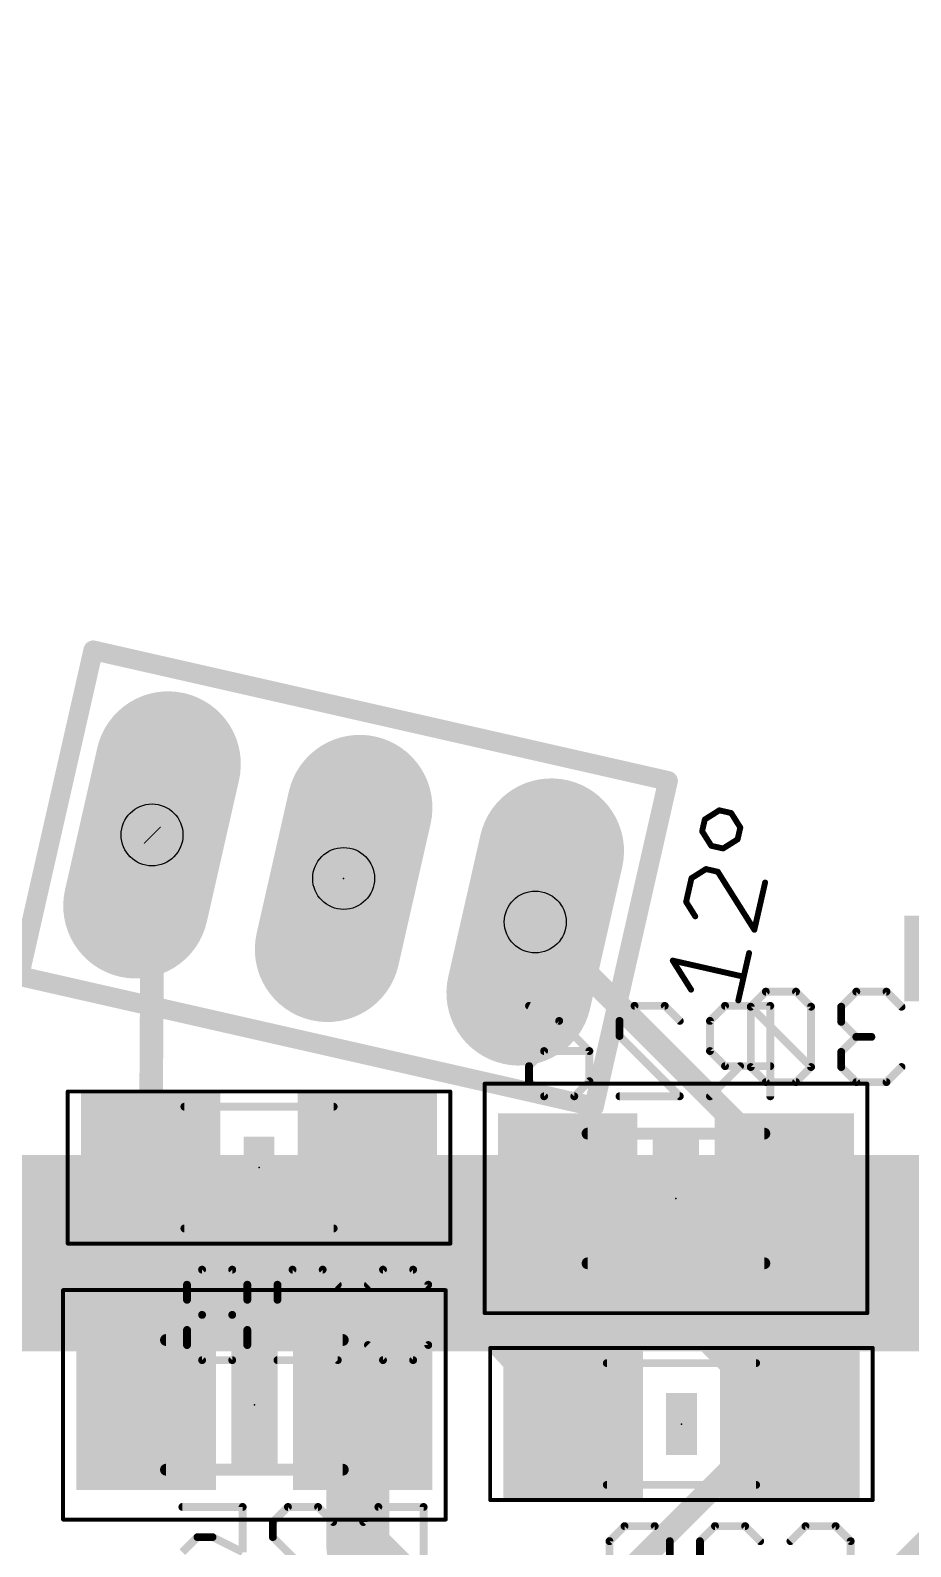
# Model space of a CAD drawing. Extents: x 4 to 288, y -28 to 191.
# Drawn here: x 142.45 to 153.83, y 135.27 to 154.87 of the extents above; entities that cross this region are included whole.
import ezdxf

# ---------------------------------------------------------------- set-up
doc = ezdxf.new("R2010")
doc.units = 0
doc.header["$MEASUREMENT"] = 0
doc.layers.get('0').update_dxf_attribs({"linetype": 'CONTINUOUS'})
for name, color, linetype in [('1', 22, 'CONTINUOUS'), ('16', 175, 'CONTINUOUS'), ('17', 82, 'CONTINUOUS'), ('18', 82, 'CONTINUOUS'), ('20', 7, 'CONTINUOUS'), ('21', 2, 'CONTINUOUS'), ('23', 7, 'CONTINUOUS'), ('24', 7, 'CONTINUOUS'), ('25', 2, 'CONTINUOUS'), ('26', 3, 'CONTINUOUS'), ('29', 253, 'CONTINUOUS'), ('30', 253, 'CONTINUOUS'), ('32', 253, 'CONTINUOUS'), ('36', 253, 'CONTINUOUS'), ('40', 175, 'CONTINUOUS'), ('44', 253, 'CONTINUOUS'), ('52', 253, 'CONTINUOUS')]:
    doc.layers.add(name, color=color, linetype=linetype)

# ---------------------------------------------------------------- blocks, each defined once
blk = doc.blocks.new('LONGP100')
at = {"const_width": 1}
blk.add_lwpolyline([(-0.5, 0), (0.5, 0)], dxfattribs=at)
at = {"const_width": 0.5}
for points in [[(-0.5, 0.25, 1), (-0.5, -0.25)], [(0.5, -0.25, 1), (0.5, 0.25)]]:
    blk.add_lwpolyline(points, format="xyb", dxfattribs=at)
blk = doc.blocks.new('RECT')
blk.add_solid([(-0.5, -0.5), (0.5, -0.5), (-0.5, 0.5), (0.5, 0.5)])
blk = doc.blocks.new('SQUAREV')
blk.add_solid([(-0.5, -0.5), (0.5, -0.5), (-0.5, 0.5), (0.5, 0.5)])

msp = doc.modelspace()

# ---------------------------------------------------------------- linework, layer by layer
at = {"layer": '1'}
for points, const_width in [([(113.03, 139.065), (163.1733, 139.065)], 2.54), ([(154.94, 135.89), (153.67, 134.62)], 0.8128)]:
    msp.add_lwpolyline(points, dxfattribs=dict(at, const_width=const_width))
at = {"layer": '16'}
for points, const_width in [([(144.0325, 144.463), (144.0071, 140.1715)], 0.3048), ([(144.024, 144.4715), (144.0325, 144.463)], 0.3048), ([(148.9777, 143.346), (152.1207, 140.2031)], 0.3048), ([(152.1207, 140.2031), (152.1969, 139.772)], 0.3048), ([(144.0071, 140.1715), (143.9472, 139.9519)], 0.3048), ([(146.9898, 139.4968), (146.8071, 140.1715)], 0.3048), ([(143.9472, 139.9519), (143.9472, 137.104)], 0.3048), ([(149.3969, 139.772), (152.2684, 136.8564)], 0.3048), ([(149.4684, 136.8564), (146.9898, 139.4968)], 0.3048), ([(146.685, 137.0418), (146.7472, 137.104)], 0.8128), ([(146.685, 135.255), (146.685, 137.0418)], 0.8128), ([(146.685, 136.8132), (146.7472, 137.104)], 0.3048), ([(152.0964, 136.8564), (141.605, 126.365)], 0.3048), ([(152.2684, 136.8564), (152.0964, 136.8564)], 0.3048), ([(147.32, 134.62), (146.685, 135.255)], 0.8128)]:
    msp.add_lwpolyline(points, dxfattribs=dict(at, const_width=const_width))
for points, const_width in [([(144.0779, 144.5254, 1), (143.9701, 144.4176)], 0.1524), ([(144.1087, 144.4625, 1), (143.9563, 144.4634)], 0.1524), ([(143.9786, 144.4091, 1), (144.0864, 144.5169)], 0.1524), ([(149.0316, 143.3999, 1), (148.9238, 143.2922)], 0.1524), ([(152.1958, 140.2163, 1), (152.0457, 140.1898)], 0.1524), ([(143.9309, 140.1719, 1), (144.0833, 140.171)], 0.1524), ([(144.0806, 140.1514, 1), (143.9336, 140.1915)], 0.1524), ([(146.8806, 140.1914, 1), (146.7335, 140.1515)], 0.1524), ([(152.0668, 140.1492, 1), (152.1746, 140.2569)], 0.1524), ([(144.0234, 139.9519, 1), (143.871, 139.9519)], 0.1524), ([(143.8737, 139.972, 1), (144.0207, 139.9319)], 0.1524), ([(149.4512, 139.8254, 1), (149.3426, 139.7185)], 0.1524), ([(152.1219, 139.7587, 1), (152.272, 139.7852)], 0.1524), ([(147.0454, 139.549, 1), (146.9342, 139.4446)], 0.1524), ([(146.9162, 139.4769, 1), (147.0634, 139.5167)], 0.1524), ([(146.8882, 137.0418, 1), (146.4818, 137.0418)], 0.4064), ([(146.8909, 136.9603, 1), (146.6035, 137.2477)], 0.4064), ([(146.5413, 137.1855, 1), (146.8287, 136.8981)], 0.4064), ([(146.8217, 137.0881, 1), (146.6727, 137.12)], 0.1524), ([(143.871, 137.104, 1), (144.0234, 137.104)], 0.1524), ([(146.6105, 136.8291, 1), (146.7595, 136.7972)], 0.1524), ([(149.4129, 136.8043, 1), (149.524, 136.9086)], 0.1524), ([(152.0964, 136.9326, 1), (152.0964, 136.7802)], 0.1524), ([(152.1503, 136.8026, 1), (152.0426, 136.9103)], 0.1524), ([(152.2141, 136.803, 1), (152.3227, 136.9099)], 0.1524), ([(152.2684, 136.7802, 1), (152.2684, 136.9326)], 0.1524), ([(146.8287, 135.3987, 1), (146.5413, 135.1113)], 0.4064), ([(146.4818, 135.255, 1), (146.8882, 135.255)], 0.4064)]:
    msp.add_lwpolyline(points, format="xyb", dxfattribs=dict(at, const_width=const_width))
at = {"layer": '20', "const_width": 0.0254}
msp.add_lwpolyline([(71.1264, 186.0347, 2.9429), (202.1142, 186.0347)], format="xyb", dxfattribs=at)
at = {"layer": '21', "const_width": 0.254}
for points in [[(143.2639, 146.8582), (142.3072, 142.6475)], [(150.6945, 145.17), (143.2639, 146.8582)], [(150.6945, 145.17), (149.7378, 140.9593)], [(149.7378, 140.9593), (142.3072, 142.6475)]]:
    msp.add_lwpolyline(points, dxfattribs=at)
at = {"layer": '21', "const_width": 0.127}
for points in [[(143.2779, 146.9201, 1), (143.2498, 146.7963)], [(143.3258, 146.8442, 1), (143.2019, 146.8723)], [(150.7564, 145.156, 1), (150.6326, 145.1841)], [(150.6804, 145.1081, 1), (150.7086, 145.2319)], [(149.6759, 140.9734, 1), (149.7998, 140.9453)], [(149.7238, 140.8974, 1), (149.7519, 141.0213)]]:
    msp.add_lwpolyline(points, format="xyb", dxfattribs=at)
at = {"layer": '23'}
msp.add_point((146.5009, 143.9088), dxfattribs=at)
at = {"layer": '24'}
for p in [(145.4071, 140.1715), (150.7969, 139.772), (145.3472, 137.104), (150.8684, 136.8564)]:
    msp.add_point(p, dxfattribs=at)
at = {"layer": '25', "const_width": 0.0762}
for points in [[(151.1353, 144.5185), (151.17, 144.6714)], [(151.17, 144.6714), (151.3576, 144.7895)], [(151.3576, 144.7895), (151.5105, 144.7548)], [(151.5105, 144.7548), (151.6287, 144.5672)], [(151.2535, 144.3309), (151.1353, 144.5185)], [(151.6287, 144.5672), (151.5939, 144.4143)], [(151.4063, 144.2962), (151.2535, 144.3309)], [(151.5939, 144.4143), (151.4063, 144.2962)], [(150.9975, 143.912), (150.928, 143.6063)], [(151.1851, 144.0301), (150.9975, 143.912)], [(151.338, 143.9954), (151.1851, 144.0301)], [(151.8105, 143.245), (151.338, 143.9954)], [(151.9495, 143.8565), (151.8105, 143.245)], [(150.928, 143.6063), (151.0462, 143.4187)], [(151.6033, 142.3327), (151.7422, 142.9442)], [(150.9918, 142.4717), (150.7555, 142.8469)], [(150.7555, 142.8469), (151.6727, 142.6385)]]:
    msp.add_lwpolyline(points, dxfattribs=at)
at = {"layer": '25', "const_width": 0.0381}
for points in [[(151.1599, 144.6875, 1), (151.1802, 144.6553)], [(151.1886, 144.6672, 1), (151.1515, 144.6756)], [(151.3619, 144.8081, 1), (151.3534, 144.771)], [(151.3678, 144.7734, 1), (151.3475, 144.8057)], [(151.5266, 144.765, 1), (151.4944, 144.7446)], [(151.5063, 144.7362, 1), (151.5147, 144.7734)], [(151.1514, 144.5287, 1), (151.1192, 144.5084)], [(151.1167, 144.5227, 1), (151.1539, 144.5143)], [(151.6472, 144.563, 1), (151.6101, 144.5714)], [(151.6125, 144.557, 1), (151.6448, 144.5773)], [(151.2577, 144.3495, 1), (151.2492, 144.3123)], [(151.2373, 144.3208, 1), (151.2696, 144.3411)], [(151.3962, 144.3123, 1), (151.4165, 144.2801)], [(151.4021, 144.2776, 1), (151.4105, 144.3148)], [(151.5753, 144.4185, 1), (151.6125, 144.4101)], [(151.6041, 144.3982, 1), (151.5838, 144.4304)], [(150.9874, 143.9281, 1), (151.0077, 143.8959)], [(151.0161, 143.9078, 1), (150.9789, 143.9162)], [(151.1893, 144.0487, 1), (151.1809, 144.0116)], [(151.1953, 144.014, 1), (151.175, 144.0463)], [(151.3541, 144.0056, 1), (151.3219, 143.9853)], [(151.3338, 143.9768, 1), (151.3422, 144.014)], [(151.968, 143.8523, 1), (151.9309, 143.8607)], [(150.9442, 143.6164, 1), (150.9119, 143.5961)], [(150.9095, 143.6105, 1), (150.9466, 143.602)], [(151.0301, 143.4085, 1), (151.0623, 143.4288)], [(151.792, 143.2492, 1), (151.8291, 143.2408)], [(151.7944, 143.2348, 1), (151.8267, 143.2551)], [(151.7608, 142.94, 1), (151.7236, 142.9484)], [(150.7716, 142.857, 1), (150.7394, 142.8367)], [(150.7597, 142.8654, 1), (150.7513, 142.8283)], [(151.6685, 142.6199, 1), (151.677, 142.657)], [(150.9757, 142.4615, 1), (151.0079, 142.4818)], [(151.5847, 142.3369, 1), (151.6219, 142.3285)]]:
    msp.add_lwpolyline(points, format="xyb", dxfattribs=at)
at = {"layer": '26', "const_width": 0.1016}
for points in [[(148.8977, 142.2622), (149.2875, 142.0673)], [(150.0671, 142.0673), (150.262, 142.2622)], [(150.262, 142.2622), (150.6518, 142.2622)], [(150.6518, 142.2622), (150.8467, 142.0673)], [(151.4314, 142.2622), (151.2365, 142.0673)], [(152.0161, 142.2622), (151.4314, 142.2622)], [(151.9589, 142.4456), (151.764, 142.2507)], [(152.3487, 142.4456), (151.9589, 142.4456)], [(152.0161, 141.0928), (152.0161, 142.2622)], [(152.5436, 142.2507), (152.3487, 142.4456)], [(153.1283, 142.4456), (152.9334, 142.2507)], [(153.5181, 142.4456), (153.1283, 142.4456)], [(153.713, 142.2507), (153.5181, 142.4456)], [(149.2875, 142.0673), (149.6773, 141.6775)], [(150.0671, 141.8724), (150.0671, 142.0673)], [(151.2365, 142.0673), (151.2365, 141.6775)], [(151.764, 142.2507), (151.764, 141.4711)], [(152.5436, 141.4711), (151.764, 142.2507)], [(152.5436, 141.4711), (152.5436, 142.2507)], [(152.9334, 142.2507), (152.9334, 142.0558)], [(150.8467, 141.0928), (150.0671, 141.8724)], [(152.9334, 142.0558), (153.1283, 141.8609)], [(148.8977, 141.4826), (149.0926, 141.6775)], [(149.0926, 141.6775), (149.6773, 141.6775)], [(149.6773, 141.6775), (149.6773, 141.2877)], [(151.2365, 141.6775), (151.4314, 141.4826)], [(153.1283, 141.8609), (152.9334, 141.666)], [(153.1283, 141.8609), (153.3232, 141.8609)], [(148.8977, 141.2877), (148.8977, 141.4826)], [(151.6263, 141.4826), (151.2365, 141.0928)], [(151.4314, 141.4826), (152.0161, 141.4826)], [(152.9334, 141.666), (152.9334, 141.4711)], [(149.0926, 141.0928), (148.8977, 141.2877)], [(149.6773, 141.2877), (149.4824, 141.0928)], [(151.764, 141.4711), (151.9589, 141.2762)], [(152.3487, 141.2762), (152.5436, 141.4711)], [(152.9334, 141.4711), (153.1283, 141.2762)], [(153.5181, 141.2762), (153.713, 141.4711)], [(149.4824, 141.0928), (149.0926, 141.0928)], [(150.0671, 141.0928), (150.8467, 141.0928)], [(151.9589, 141.2762), (152.3487, 141.2762)], [(153.1283, 141.2762), (153.5181, 141.2762)], [(144.671, 138.8517), (144.4761, 138.6568)], [(145.0608, 138.8517), (144.671, 138.8517)], [(145.2557, 138.6568), (145.0608, 138.8517)], [(145.6455, 138.6568), (145.8404, 138.8517)], [(145.8404, 138.8517), (146.2302, 138.8517)], [(146.2302, 138.8517), (146.4251, 138.6568)], [(146.8149, 138.6568), (147.0098, 138.8517)], [(147.0098, 138.8517), (147.3996, 138.8517)], [(147.3996, 138.8517), (147.5945, 138.6568)], [(144.4761, 138.6568), (144.4761, 138.4619)], [(145.2557, 138.4619), (145.2557, 138.6568)], [(145.6455, 138.4619), (145.6455, 138.6568)], [(147.5945, 138.6568), (147.5945, 137.8772)], [(144.4761, 138.4619), (144.671, 138.267)], [(145.0608, 138.267), (145.2557, 138.4619)], [(146.4251, 137.6823), (145.6455, 138.4619)], [(144.671, 138.267), (144.4761, 138.0721)], [(145.0608, 138.267), (144.671, 138.267)], [(145.2557, 138.0721), (145.0608, 138.267)], [(144.4761, 138.0721), (144.4761, 137.8772)], [(145.2557, 137.8772), (145.2557, 138.0721)], [(144.4761, 137.8772), (144.671, 137.6823)], [(145.0608, 137.6823), (145.2557, 137.8772)], [(147.0098, 137.6823), (146.8149, 137.8772)], [(147.5945, 137.8772), (147.3996, 137.6823)], [(144.671, 137.6823), (145.0608, 137.6823)], [(145.6455, 137.6823), (146.4251, 137.6823)], [(147.3996, 137.6823), (147.0098, 137.6823)], [(144.4162, 135.7842), (145.1958, 135.7842)], [(145.1958, 135.7842), (145.1958, 135.1995)], [(145.5856, 135.5893), (145.7805, 135.7842)], [(145.7805, 135.7842), (146.1703, 135.7842)], [(146.1703, 135.7842), (146.3652, 135.5893)], [(146.9499, 135.7842), (146.755, 135.5893)], [(147.5346, 135.7842), (146.9499, 135.7842)], [(147.5346, 134.6148), (147.5346, 135.7842)], [(145.5856, 135.3944), (145.5856, 135.5893)], [(146.755, 135.5893), (146.755, 135.1995)], [(149.9374, 135.3417), (150.1323, 135.5366)], [(150.1323, 135.5366), (150.5221, 135.5366)], [(150.5221, 135.5366), (150.717, 135.3417)], [(151.1068, 135.3417), (151.3017, 135.5366)], [(151.3017, 135.5366), (151.6915, 135.5366)], [(151.6915, 135.5366), (151.8864, 135.3417)], [(152.2762, 135.3417), (152.4711, 135.5366)], [(152.4711, 135.5366), (152.8609, 135.5366)], [(152.8609, 135.5366), (153.0558, 135.3417)], [(144.6111, 135.3944), (144.4162, 135.1995)], [(144.806, 135.3944), (144.6111, 135.3944)], [(145.1958, 135.1995), (144.806, 135.3944)], [(146.3652, 134.6148), (145.5856, 135.3944)], [(149.9374, 134.5621), (149.9374, 135.3417)], [(150.717, 135.3417), (150.717, 135.1468)], [(151.1068, 135.1468), (151.1068, 135.3417)], [(153.0558, 135.3417), (153.0558, 134.5621)]]:
    msp.add_lwpolyline(points, dxfattribs=at)
at = {"layer": '26', "const_width": 0.0508}
for points in [[(148.9091, 142.2849, 1), (148.8864, 142.2394)], [(150.262, 142.2876, 1), (150.262, 142.2368)], [(150.28, 142.2442, 1), (150.2441, 142.2801)], [(150.6698, 142.2801, 1), (150.6339, 142.2442)], [(150.6518, 142.2368, 1), (150.6518, 142.2876)], [(151.4314, 142.2876, 1), (151.4314, 142.2368)], [(151.4494, 142.2442, 1), (151.4135, 142.2801)], [(151.9589, 142.471, 1), (151.9589, 142.4202)], [(151.9769, 142.4276, 1), (151.941, 142.4635)], [(152.0415, 142.2622, 1), (151.9907, 142.2622)], [(152.0161, 142.2368, 1), (152.0161, 142.2876)], [(152.3667, 142.4635, 1), (152.3308, 142.4276)], [(152.3487, 142.4202, 1), (152.3487, 142.471)], [(153.1283, 142.471, 1), (153.1283, 142.4202)], [(153.1463, 142.4276, 1), (153.1104, 142.4635)], [(153.5361, 142.4635, 1), (153.5002, 142.4276)], [(153.5181, 142.4202, 1), (153.5181, 142.471)], [(149.3055, 142.0852, 1), (149.2696, 142.0493)], [(149.2762, 142.0445, 1), (149.2989, 142.09)], [(150.0925, 142.0673, 1), (150.0417, 142.0673)], [(151.2619, 142.0673, 1), (151.2111, 142.0673)], [(151.7894, 142.2507, 1), (151.7386, 142.2507)], [(151.782, 142.2686, 1), (151.7461, 142.2327)], [(151.7461, 142.2686, 1), (151.782, 142.2327)], [(152.569, 142.2507, 1), (152.5182, 142.2507)], [(152.5257, 142.2327, 1), (152.5616, 142.2686)], [(152.9588, 142.2507, 1), (152.908, 142.2507)], [(152.9155, 142.2686, 1), (152.9514, 142.2327)], [(153.6951, 142.2327, 1), (153.731, 142.2686)], [(150.0492, 142.0852, 1), (150.0851, 142.0493)], [(150.0851, 141.8903, 1), (150.0492, 141.8544)], [(150.8288, 142.0493, 1), (150.8647, 142.0852)], [(151.2186, 142.0852, 1), (151.2545, 142.0493)], [(152.908, 142.0558, 1), (152.9588, 142.0558)], [(152.9514, 142.0737, 1), (152.9155, 142.0378)], [(149.0926, 141.7029, 1), (149.0926, 141.6521)], [(149.1106, 141.6595, 1), (149.0747, 141.6954)], [(149.7027, 141.6775, 1), (149.6519, 141.6775)], [(149.6773, 141.6521, 1), (149.6773, 141.7029)], [(150.0417, 141.8724, 1), (150.0925, 141.8724)], [(151.2545, 141.6954, 1), (151.2186, 141.6595)], [(153.1283, 141.8863, 1), (153.1283, 141.8355)], [(153.1463, 141.8429, 1), (153.1104, 141.8788)], [(153.1104, 141.8429, 1), (153.1463, 141.8788)], [(153.3232, 141.8355, 1), (153.3232, 141.8863)], [(148.9231, 141.4826, 1), (148.8723, 141.4826)], [(149.6594, 141.6595, 1), (149.6953, 141.6954)], [(151.2111, 141.6775, 1), (151.2619, 141.6775)], [(151.4314, 141.508, 1), (151.4314, 141.4572)], [(151.6443, 141.4646, 1), (151.6084, 141.5005)], [(152.0161, 141.4572, 1), (152.0161, 141.508)], [(152.9588, 141.666, 1), (152.908, 141.666)], [(152.9155, 141.6839, 1), (152.9514, 141.648)], [(148.8798, 141.5005, 1), (148.9157, 141.4646)], [(148.9157, 141.3056, 1), (148.8798, 141.2697)], [(149.6953, 141.2697, 1), (149.6594, 141.3056)], [(151.4135, 141.4646, 1), (151.4494, 141.5005)], [(151.7386, 141.4711, 1), (151.7894, 141.4711)], [(151.782, 141.489, 1), (151.7461, 141.4531)], [(152.5182, 141.4711, 1), (152.569, 141.4711)], [(152.5616, 141.4531, 1), (152.5257, 141.489)], [(152.5257, 141.4531, 1), (152.5616, 141.489)], [(152.908, 141.4711, 1), (152.9588, 141.4711)], [(152.9514, 141.489, 1), (152.9155, 141.4531)], [(153.731, 141.4531, 1), (153.6951, 141.489)], [(148.8723, 141.2877, 1), (148.9231, 141.2877)], [(149.0926, 141.1182, 1), (149.0926, 141.0674)], [(149.0747, 141.0748, 1), (149.1106, 141.1107)], [(149.4645, 141.1107, 1), (149.5004, 141.0748)], [(149.4824, 141.0674, 1), (149.4824, 141.1182)], [(149.6519, 141.2877, 1), (149.7027, 141.2877)], [(150.0671, 141.1182, 1), (150.0671, 141.0674)], [(150.8288, 141.0748, 1), (150.8647, 141.1107)], [(150.8467, 141.0674, 1), (150.8467, 141.1182)], [(151.2186, 141.1107, 1), (151.2545, 141.0748)], [(151.9589, 141.3016, 1), (151.9589, 141.2508)], [(151.941, 141.2582, 1), (151.9769, 141.2941)], [(152.3308, 141.2941, 1), (152.3667, 141.2582)], [(152.3487, 141.2508, 1), (152.3487, 141.3016)], [(153.1283, 141.3016, 1), (153.1283, 141.2508)], [(153.1104, 141.2582, 1), (153.1463, 141.2941)], [(153.5002, 141.2941, 1), (153.5361, 141.2582)], [(153.5181, 141.2508, 1), (153.5181, 141.3016)], [(151.9907, 141.0928, 1), (152.0415, 141.0928)], [(144.671, 138.8771, 1), (144.671, 138.8263)], [(144.689, 138.8337, 1), (144.653, 138.8696)], [(145.0788, 138.8696, 1), (145.0428, 138.8337)], [(145.0608, 138.8263, 1), (145.0608, 138.8771)], [(145.8404, 138.8771, 1), (145.8404, 138.8263)], [(145.8584, 138.8337, 1), (145.8224, 138.8696)], [(146.2482, 138.8696, 1), (146.2122, 138.8337)], [(146.2302, 138.8263, 1), (146.2302, 138.8771)], [(147.0098, 138.8771, 1), (147.0098, 138.8263)], [(147.0278, 138.8337, 1), (146.9918, 138.8696)], [(147.4176, 138.8696, 1), (147.3816, 138.8337)], [(147.3996, 138.8263, 1), (147.3996, 138.8771)], [(144.5015, 138.6568, 1), (144.4507, 138.6568)], [(144.4581, 138.6747, 1), (144.4941, 138.6388)], [(145.2811, 138.6568, 1), (145.2303, 138.6568)], [(145.2377, 138.6388, 1), (145.2737, 138.6747)], [(145.6709, 138.6568, 1), (145.6201, 138.6568)], [(145.6275, 138.6747, 1), (145.6635, 138.6388)], [(146.4071, 138.6388, 1), (146.4431, 138.6747)], [(146.7969, 138.6747, 1), (146.8329, 138.6388)], [(147.6199, 138.6568, 1), (147.5691, 138.6568)], [(147.5765, 138.6388, 1), (147.6125, 138.6747)], [(144.4941, 138.4798, 1), (144.4581, 138.4439)], [(144.4507, 138.4619, 1), (144.5015, 138.4619)], [(145.2303, 138.4619, 1), (145.2811, 138.4619)], [(145.2737, 138.4439, 1), (145.2377, 138.4798)], [(145.6635, 138.4798, 1), (145.6275, 138.4439)], [(145.6201, 138.4619, 1), (145.6709, 138.4619)], [(144.671, 138.2924, 1), (144.671, 138.2416)], [(144.689, 138.249, 1), (144.653, 138.2849)], [(144.653, 138.249, 1), (144.689, 138.2849)], [(145.0788, 138.2849, 1), (145.0428, 138.249)], [(145.0428, 138.2849, 1), (145.0788, 138.249)], [(145.0608, 138.2416, 1), (145.0608, 138.2924)], [(144.5015, 138.0721, 1), (144.4507, 138.0721)], [(144.4581, 138.09, 1), (144.4941, 138.0541)], [(145.2811, 138.0721, 1), (145.2303, 138.0721)], [(145.2377, 138.0541, 1), (145.2737, 138.09)], [(144.4941, 137.8951, 1), (144.4581, 137.8592)], [(144.4507, 137.8772, 1), (144.5015, 137.8772)], [(145.2303, 137.8772, 1), (145.2811, 137.8772)], [(145.2737, 137.8592, 1), (145.2377, 137.8951)], [(146.8329, 137.8951, 1), (146.7969, 137.8592)], [(147.5691, 137.8772, 1), (147.6199, 137.8772)], [(147.6125, 137.8592, 1), (147.5765, 137.8951)], [(144.671, 137.7077, 1), (144.671, 137.6569)], [(144.653, 137.6643, 1), (144.689, 137.7002)], [(145.0428, 137.7002, 1), (145.0788, 137.6643)], [(145.0608, 137.6569, 1), (145.0608, 137.7077)], [(145.6455, 137.7077, 1), (145.6455, 137.6569)], [(146.4071, 137.6643, 1), (146.4431, 137.7002)], [(146.4251, 137.6569, 1), (146.4251, 137.7077)], [(147.0098, 137.7077, 1), (147.0098, 137.6569)], [(146.9918, 137.6643, 1), (147.0278, 137.7002)], [(147.3816, 137.7002, 1), (147.4176, 137.6643)], [(147.3996, 137.6569, 1), (147.3996, 137.7077)], [(144.4162, 135.8096, 1), (144.4162, 135.7588)], [(145.2212, 135.7842, 1), (145.1704, 135.7842)], [(145.1958, 135.7588, 1), (145.1958, 135.8096)], [(145.7805, 135.8096, 1), (145.7805, 135.7588)], [(145.7985, 135.7662, 1), (145.7626, 135.8022)], [(146.1883, 135.8022, 1), (146.1524, 135.7662)], [(146.1703, 135.7588, 1), (146.1703, 135.8096)], [(146.9499, 135.8096, 1), (146.9499, 135.7588)], [(146.9679, 135.7662, 1), (146.932, 135.8022)], [(147.56, 135.7842, 1), (147.5092, 135.7842)], [(147.5346, 135.7588, 1), (147.5346, 135.8096)], [(145.611, 135.5893, 1), (145.5602, 135.5893)], [(145.5677, 135.6073, 1), (145.6036, 135.5713)], [(146.3473, 135.5713, 1), (146.3832, 135.6073)], [(146.7804, 135.5893, 1), (146.7296, 135.5893)], [(146.7371, 135.6073, 1), (146.773, 135.5713)], [(150.1323, 135.562, 1), (150.1323, 135.5112)], [(150.1503, 135.5187, 1), (150.1144, 135.5546)], [(150.5401, 135.5546, 1), (150.5042, 135.5187)], [(150.5221, 135.5112, 1), (150.5221, 135.562)], [(151.3017, 135.562, 1), (151.3017, 135.5112)], [(151.3197, 135.5187, 1), (151.2838, 135.5546)], [(151.7095, 135.5546, 1), (151.6736, 135.5187)], [(151.6915, 135.5112, 1), (151.6915, 135.562)], [(152.4711, 135.562, 1), (152.4711, 135.5112)], [(152.4891, 135.5187, 1), (152.4532, 135.5546)], [(152.8789, 135.5546, 1), (152.843, 135.5187)], [(152.8609, 135.5112, 1), (152.8609, 135.562)], [(144.6111, 135.4198, 1), (144.6111, 135.369)], [(144.6291, 135.3764, 1), (144.5932, 135.4124)], [(144.8174, 135.4171, 1), (144.7947, 135.3717)], [(144.806, 135.369, 1), (144.806, 135.4198)], [(145.6036, 135.4124, 1), (145.5677, 135.3764)], [(145.5602, 135.3944, 1), (145.611, 135.3944)], [(149.9628, 135.3417, 1), (149.912, 135.3417)], [(149.9195, 135.3597, 1), (149.9554, 135.3238)], [(150.7424, 135.3417, 1), (150.6916, 135.3417)], [(150.6991, 135.3238, 1), (150.735, 135.3597)], [(151.1322, 135.3417, 1), (151.0814, 135.3417)], [(151.0889, 135.3597, 1), (151.1248, 135.3238)], [(151.8685, 135.3238, 1), (151.9044, 135.3597)], [(152.2583, 135.3597, 1), (152.2942, 135.3238)], [(153.0812, 135.3417, 1), (153.0304, 135.3417)], [(153.0379, 135.3238, 1), (153.0738, 135.3597)]]:
    msp.add_lwpolyline(points, format="xyb", dxfattribs=at)
at = {"layer": '40', "const_width": 0.0508}
for points in [[(147.8801, 141.1545), (142.9341, 141.1545)], [(142.9341, 141.1545), (142.9341, 139.1885)], [(147.8801, 139.1885), (147.8801, 141.1545)], [(153.2699, 141.255), (148.3239, 141.255)], [(148.3239, 141.255), (148.3239, 138.289)], [(153.2699, 138.289), (153.2699, 141.255)], [(142.9341, 139.1885), (147.8801, 139.1885)], [(147.8202, 138.587), (142.8742, 138.587)], [(142.8742, 138.587), (142.8742, 135.621)], [(147.8202, 135.621), (147.8202, 138.587)], [(148.3239, 138.289), (153.2699, 138.289)], [(153.3414, 137.8394), (148.3954, 137.8394)], [(148.3954, 137.8394), (148.3954, 135.8734)], [(153.3414, 135.8734), (153.3414, 137.8394)], [(148.3954, 135.8734), (153.3414, 135.8734)], [(142.8742, 135.621), (147.8202, 135.621)]]:
    msp.add_lwpolyline(points, dxfattribs=at)
at = {"layer": '40', "const_width": 0.0254}
for points in [[(142.9341, 141.1672, 1), (142.9341, 141.1418)], [(142.9468, 141.1545, 1), (142.9214, 141.1545)], [(147.8928, 141.1545, 1), (147.8674, 141.1545)], [(147.8801, 141.1418, 1), (147.8801, 141.1672)], [(148.3239, 141.2677, 1), (148.3239, 141.2423)], [(148.3366, 141.255, 1), (148.3112, 141.255)], [(153.2826, 141.255, 1), (153.2572, 141.255)], [(153.2699, 141.2423, 1), (153.2699, 141.2677)], [(142.9341, 139.2012, 1), (142.9341, 139.1758)], [(142.9214, 139.1885, 1), (142.9468, 139.1885)], [(147.8674, 139.1885, 1), (147.8928, 139.1885)], [(147.8801, 139.1758, 1), (147.8801, 139.2012)], [(142.8742, 138.5997, 1), (142.8742, 138.5743)], [(142.8869, 138.587, 1), (142.8615, 138.587)], [(147.8329, 138.587, 1), (147.8075, 138.587)], [(147.8202, 138.5743, 1), (147.8202, 138.5997)], [(148.3239, 138.3017, 1), (148.3239, 138.2763)], [(148.3112, 138.289, 1), (148.3366, 138.289)], [(153.2572, 138.289, 1), (153.2826, 138.289)], [(153.2699, 138.2763, 1), (153.2699, 138.3017)], [(148.3954, 137.8521, 1), (148.3954, 137.8267)], [(148.4081, 137.8394, 1), (148.3827, 137.8394)], [(153.3541, 137.8394, 1), (153.3287, 137.8394)], [(153.3414, 137.8267, 1), (153.3414, 137.8521)], [(148.3954, 135.8861, 1), (148.3954, 135.8607)], [(148.3827, 135.8734, 1), (148.4081, 135.8734)], [(153.3287, 135.8734, 1), (153.3541, 135.8734)], [(153.3414, 135.8607, 1), (153.3414, 135.8861)], [(142.8742, 135.6337, 1), (142.8742, 135.6083)], [(147.8202, 135.6083, 1), (147.8202, 135.6337)], [(142.8615, 135.621, 1), (142.8869, 135.621)], [(147.8075, 135.621, 1), (147.8329, 135.621)]]:
    msp.add_lwpolyline(points, format="xyb", dxfattribs=at)
at = {"layer": '44'}
for centre in [(144.024, 144.4715), (146.5009, 143.9088), (148.9777, 143.346)]:
    msp.add_circle(centre, 0.4, dxfattribs=at)
at = {"layer": '52'}
for points, const_width in [([(144.4421, 140.9585), (146.3721, 140.9585)], 0.1016), ([(149.6539, 140.6102), (151.9399, 140.6102)], 0.1524), ([(144.4421, 139.3845), (146.3721, 139.3845)], 0.1016), ([(149.6539, 138.9338), (151.9399, 138.9338)], 0.1524), ([(146.4902, 137.9422), (144.2042, 137.9422)], 0.1524), ([(149.9034, 137.6434), (151.8334, 137.6434)], 0.1016), ([(146.4902, 136.2658), (144.2042, 136.2658)], 0.1524), ([(149.9034, 136.0694), (151.8334, 136.0694)], 0.1016)]:
    msp.add_lwpolyline(points, dxfattribs=dict(at, const_width=const_width))
for points, const_width in [([(144.4421, 140.9839, 1), (144.4421, 140.9331)], 0.0508), ([(146.3721, 140.9331, 1), (146.3721, 140.9839)], 0.0508), ([(149.6539, 140.6483, 1), (149.6539, 140.5721)], 0.0762), ([(151.9399, 140.5721, 1), (151.9399, 140.6483)], 0.0762), ([(144.4421, 139.4099, 1), (144.4421, 139.3591)], 0.0508), ([(146.3721, 139.3591, 1), (146.3721, 139.4099)], 0.0508), ([(149.6539, 138.9719, 1), (149.6539, 138.8957)], 0.0762), ([(151.9399, 138.8957, 1), (151.9399, 138.9719)], 0.0762), ([(144.2042, 137.9803, 1), (144.2042, 137.9041)], 0.0762), ([(146.4902, 137.9041, 1), (146.4902, 137.9803)], 0.0762), ([(149.9034, 137.6688, 1), (149.9034, 137.618)], 0.0508), ([(151.8334, 137.618, 1), (151.8334, 137.6688)], 0.0508), ([(144.2042, 136.3039, 1), (144.2042, 136.2277)], 0.0762), ([(146.4902, 136.2277, 1), (146.4902, 136.3039)], 0.0762), ([(149.9034, 136.0948, 1), (149.9034, 136.044)], 0.0508), ([(151.8334, 136.044, 1), (151.8334, 136.0948)], 0.0508)]:
    msp.add_lwpolyline(points, format="xyb", dxfattribs=dict(at, const_width=const_width))

# ---------------------------------------------------------------- block references
at = {"layer": '16', "xscale": 1.6}
for p, yscale in [((144.0071, 140.1715), 1.8), ((146.8071, 140.1715), 1.8), ((143.9472, 137.104), 2), ((146.7472, 137.104), 2), ((149.4684, 136.8564), 1.8), ((152.2684, 136.8564), 1.8)]:
    msp.add_blockref('RECT', p, dxfattribs=dict(at, yscale=yscale))
at = {"layer": '16', "xscale": 1.6, "yscale": 2, "rotation": 180}
for p in [(149.3969, 139.772), (152.1969, 139.772)]:
    msp.add_blockref('RECT', p, dxfattribs=at)
at = {"layer": '17', "xscale": 1.6764, "yscale": 1.6764, "rotation": 257.2}
for p in [(144.024, 144.4715), (144.024, 144.4715), (146.5009, 143.9088), (146.5009, 143.9088), (148.9777, 143.346), (148.9777, 143.346)]:
    msp.add_blockref('LONGP100', p, dxfattribs=at)
at = {"layer": '18', "xscale": 1.108, "yscale": 1.108}
msp.add_blockref('SQUAREV', (154.305, 142.875), dxfattribs=at)
msp.add_blockref('SQUAREV', (154.305, 142.875), dxfattribs=at)
at = {"layer": '29', "xscale": 1.8796, "yscale": 1.8796, "rotation": 257.2}
for p in [(144.024, 144.4715), (146.5009, 143.9088), (148.9777, 143.346)]:
    msp.add_blockref('LONGP100', p, dxfattribs=at)
at = {"layer": '30'}
for name, p, xscale, yscale, rotation in [('LONGP100', (144.024, 144.4715), 1.8796, 1.8796, 257.2), ('LONGP100', (146.5009, 143.9088), 1.8796, 1.8796, 257.2), ('LONGP100', (148.9777, 143.346), 1.8796, 1.8796, 257.2), ('RECT', (149.3969, 139.772), 1.8032, 2.2032, 180), ('RECT', (152.1969, 139.772), 1.8032, 2.2032, 180)]:
    msp.add_blockref(name, p, dxfattribs=dict(at, xscale=xscale, yscale=yscale, rotation=rotation))
at = {"layer": '30', "xscale": 1.8032}
for p, yscale in [((144.0071, 140.1715), 2.0032), ((146.8071, 140.1715), 2.0032), ((143.9472, 137.104), 2.2032), ((146.7472, 137.104), 2.2032), ((149.4684, 136.8564), 2.0032), ((152.2684, 136.8564), 2.0032)]:
    msp.add_blockref('RECT', p, dxfattribs=dict(at, yscale=yscale))
at = {"layer": '32', "xscale": 1.6}
for p, yscale in [((144.0071, 140.1715), 1.8), ((146.8071, 140.1715), 1.8), ((143.9472, 137.104), 2), ((146.7472, 137.104), 2), ((149.4684, 136.8564), 1.8), ((152.2684, 136.8564), 1.8)]:
    msp.add_blockref('RECT', p, dxfattribs=dict(at, yscale=yscale))
at = {"layer": '32', "xscale": 1.6, "yscale": 2, "rotation": 180}
for p in [(149.3969, 139.772), (152.1969, 139.772)]:
    msp.add_blockref('RECT', p, dxfattribs=at)
at = {"layer": '36'}
for p, xscale, yscale in [((145.4071, 140.1715), 0.3998, 0.8002), ((145.3472, 137.104), 0.6, 1.6002), ((150.8684, 136.8564), 0.3998, 0.8002)]:
    msp.add_blockref('RECT', p, dxfattribs=dict(at, xscale=xscale, yscale=yscale))
at = {"layer": '36', "xscale": 0.6, "yscale": 1.6002, "rotation": 180}
msp.add_blockref('RECT', (150.7969, 139.772), dxfattribs=at)
at = {"layer": '52'}
for p, xscale, yscale in [((144.0803, 140.1724), 0.7501, 1.7), ((146.7338, 140.1706), 0.7501, 1.7), ((143.9375, 137.104), 0.5842, 1.8288), ((146.7569, 137.104), 0.5842, 1.8288), ((149.5417, 136.8573), 0.7501, 1.7), ((152.1952, 136.8555), 0.7501, 1.7)]:
    msp.add_blockref('RECT', p, dxfattribs=dict(at, xscale=xscale, yscale=yscale))
at = {"layer": '52', "xscale": 0.5842, "yscale": 1.8288, "rotation": 180}
for p in [(149.3872, 139.772), (152.2066, 139.772)]:
    msp.add_blockref('RECT', p, dxfattribs=at)

doc.saveas('drawing.dxf')
